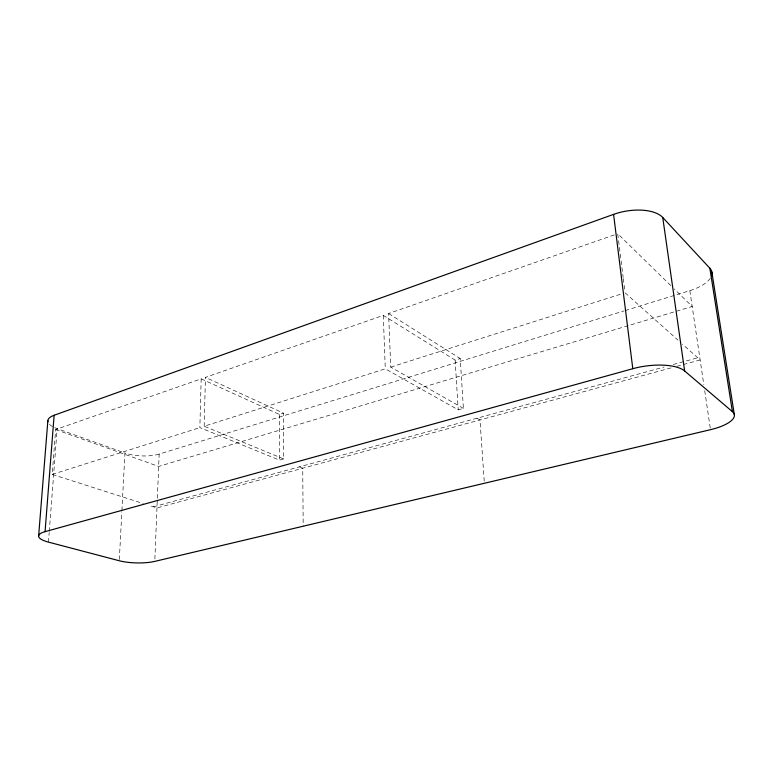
<?xml version="1.0" encoding="UTF-8"?>
<svg xmlns="http://www.w3.org/2000/svg" width="773" height="773" viewBox="0 0 773 773"><rect width="100%" height="100%" fill="white"/><g stroke="black" fill="none" stroke-linecap="round" stroke-linejoin="round"><path stroke-width="0.58" stroke-dasharray="3.87 2.9" d="M204.178 426.223L205.434 377.359L383.282 315.394L455.123 360.092L460.215 358.517L463.404 408.376L458.215 409.845L385.283 368.808L204.178 426.223L283.662 458.949L283.585 413.188L205.434 377.359M283.662 458.949L279.449 460.128L199.849 427.604L201.173 378.847L55.656 429.546L52.197 474.409L143.227 503.532M154.871 559.014L159.17 454.08L624.082 310.901M119.332 559.555L121.854 511.678M121.921 510.48L124.946 453.017L57.144 428.657A26.34 9.344 3.8 0 1 54.699 427.682M48.467 542.124L49.192 532.568M49.288 531.38L57.144 428.657M463.404 408.376L390.713 367.088L388.606 313.538L614.264 234.905M52.197 474.409L199.849 427.604M390.713 367.088L622.777 293.518M201.173 378.847L279.44 414.473L283.585 413.188M625.231 310.543L689.835 290.648A34.514 15.112 -9.9 0 0 710.368 278.077M153.469 506.808L664.026 367.03M673.322 364.479L697.719 357.802M671.022 367.9L156.967 507.929L148.918 505.349M676.839 366.305L700.145 359.967L682.472 344.159M55.656 429.546L158.658 466.438L692.193 306.485L674.201 288.918M299.402 466.853L302.726 468.216L303.19 526.21M476.97 418.241L479.975 419.942L484.294 482.081M388.606 313.538L460.215 358.517M625.077 292.783L677.989 340.139M670.78 285.575L617.685 233.717L623.154 277.43M689.835 290.648L703.826 384.78M704.705 390.684L710.329 428.503M623.299 278.609L624.777 290.426M455.123 360.092L458.215 409.845M383.282 315.394L385.283 368.808M279.44 414.473L279.449 460.128M52.574 426.609A26.34 9.344 3.8 0 1 49.424 424.271M159.17 454.08A24.552 8.397 2.4 0 1 124.946 453.017"/><path stroke-width="1.16" d="M709.856 268.25L732.398 411.642A36.283 12.097 -7.5 0 1 710.503 429.682L154.774 561.391A25.48 6.542 1.4 0 1 119.274 560.754L48.467 542.124A27.393 7.305 2.5 0 1 45.066 531.66L54.129 415.265L613.588 214.372A37.065 17.934 -9.9 0 1 662.741 217.484L709.856 268.25A34.514 15.112 -9.9 0 1 711.44 275.99M38.65 535.844L47.868 420.56M45.066 531.66L632.797 368.702A39.114 14.494 -7.4 0 1 684.636 370.963L732.398 411.642M711.827 271.922L734.321 414.57M662.741 217.484L684.636 370.963M613.588 214.372L632.797 368.702M47.936 421.797A26.34 9.344 3.8 0 1 54.129 415.265"/></g></svg>
